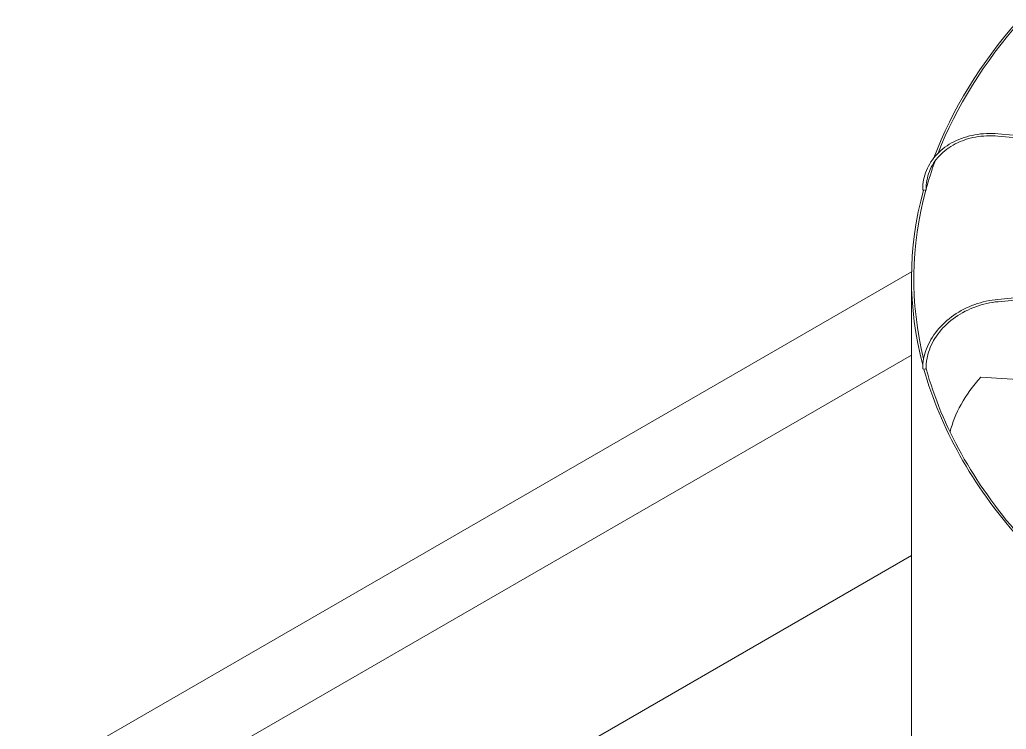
# Model space of a CAD drawing. Header units: millimetres. Extents: x -312439 to 477422, y -331570 to 212570.
# Drawn here: x -170527 to -169484, y -84572 to -83822 of the extents above; entities that cross this region are included whole.
import ezdxf

# ---------------------------------------------------------------- set-up
doc = ezdxf.new("R2010")
doc.units = ezdxf.units.MM

msp = doc.modelspace()

# ---------------------------------------------------------------- linework, layer by layer
at = {"color": 3, "linetype": 'Continuous', "lineweight": 0, "extrusion": (-1.11022e-16, 0.816497, 0.57735)}
for p, q in [((-169492.418, -83944.799), (-168639.564, -84022.787)), ((-168639.107, -84020.369), (-169492.195, -83942.36)), ((-169492.418, -84117.35), (-168638.76, -84039.289)), ((-168638.037, -84041.682), (-169492.195, -84119.789)), ((-169583.736, -84088.166), (-170526.558, -84632.505)), ((-169583.816, -84658.546), (-169583.816, -84095.657)), ((-170349.838, -84618.475), (-169583.816, -84176.212)), ((-169424.471, -84204.978), (-169510.633, -84199.482)), ((-169583.816, -84388.212), (-170059.063, -84662.596))]:
    msp.add_line(p, q, dxfattribs=at)
at = {"color": 3, "linetype": 'Continuous', "lineweight": 0}
for centre, major_axis, ratio, start_param, end_param in [((-168535.048, -84095.657), (-1048.768, 0), 0.57735027, 5.81359811, 6.07011802), ((-168535.048, -84095.657), (-1046.319, 0), 0.57735027, 5.81336511, 6.06128621), ((-168535.048, -84095.657), (-1046.319, 0), 0.57735027, 6.07532621, 6.12502314), ((-168535.048, -84095.657), (-1048.768, 0), 0.57735027, 6.12772105, 6.43448057), ((-168535.048, -84095.657), (-1046.319, 0), 0.57735027, 6.1272654, 6.42392093), ((-169570.732, -84001.241), (1.225, 0), 0.57735027, 3.14159265, 5.07887352), ((-169569.523, -84001.351), (1.225, 0.023), 0.57529521, 4.54449158, 6.11528791), ((-169569.523, -84001.351), (1.225, 0.023), 0.57529521, 6.11528791, 6.28318531), ((-169570.732, -84190.574), (1.225, 0), 0.57735027, 3.14159265, 5.39303278), ((-168535.048, -84095.657), (-1048.768, 0), 0.57735027, 0.1585854, 0.46892864), ((-169569.523, -84190.463), (1.225, 0.023), 0.57926583, 4.8585762, 6.28318531), ((-168535.048, -84095.657), (-1046.319, 0), 0.57735027, 0.15790655, 0.46457773), ((-168535.143, -84261.702), (-1010.701, -20.593), 0.30331876, 6.01219977, 6.20271663)]:
    msp.add_ellipse(centre, major_axis=major_axis, ratio=ratio, start_param=start_param, end_param=end_param, dxfattribs=at)
for points, knots in [([(-169571.957, -84001.241), (-169571.957, -83994.296), (-169570.626, -83987.466), (-169565.43, -83974.723), (-169561.568, -83968.813), (-169551.711, -83958.499), (-169545.719, -83954.096), (-169532.201, -83947.213), (-169524.678, -83944.734), (-169508.832, -83941.927), (-169500.512, -83941.599), (-169492.195, -83942.36)], [4.71238898, 4.71238898, 4.71238898, 4.71238898, 5.02654825, 5.02654825, 5.34070751, 5.34070751, 5.65486678, 5.65486678, 5.96902604, 5.96902604, 6.28318531, 6.28318531, 6.28318531, 6.28318531]), ([(-169492.418, -83944.799), (-169500.479, -83944.062), (-169508.535, -83944.391), (-169523.828, -83947.144), (-169531.062, -83949.567), (-169543.985, -83956.249), (-169549.672, -83960.507), (-169558.947, -83970.421), (-169562.533, -83976.075), (-169567.271, -83988.226), (-169568.422, -83994.722), (-169568.298, -84001.328)], [0, 0, 0, 0, 0.31726804, 0.31726804, 0.63453608, 0.63453608, 0.95180412, 0.95180412, 1.26907216, 1.26907216, 1.5863402, 1.5863402, 1.5863402, 1.5863402]), ([(-169571.957, -84190.574), (-169571.957, -84183.63), (-169570.626, -84176.574), (-169565.452, -84162.935), (-169561.609, -84156.353), (-169551.8, -84144.295), (-169545.835, -84138.821), (-169532.367, -84129.499), (-169524.865, -84125.654), (-169509.048, -84119.959), (-169500.735, -84118.111), (-169492.418, -84117.35)], [4.71238898, 4.71238898, 4.71238898, 4.71238898, 5.02654825, 5.02654825, 5.34070751, 5.34070751, 5.65486678, 5.65486678, 5.96902604, 5.96902604, 6.28318531, 6.28318531, 6.28318531, 6.28318531]), ([(-169492.195, -84119.789), (-169500.256, -84120.527), (-169508.32, -84122.33), (-169523.642, -84127.89), (-169530.897, -84131.646), (-169543.87, -84140.726), (-169549.586, -84146.05), (-169558.908, -84157.72), (-169562.514, -84164.065), (-169567.271, -84177.136), (-169568.422, -84183.859), (-169568.298, -84190.44)], [0, 0, 0, 0, 0.31726804, 0.31726804, 0.63453608, 0.63453608, 0.95180412, 0.95180412, 1.26907216, 1.26907216, 1.5863402, 1.5863402, 1.5863402, 1.5863402])]:
    msp.add_open_spline(points, degree=3, knots=knots, dxfattribs=at)

doc.saveas('drawing.dxf')
